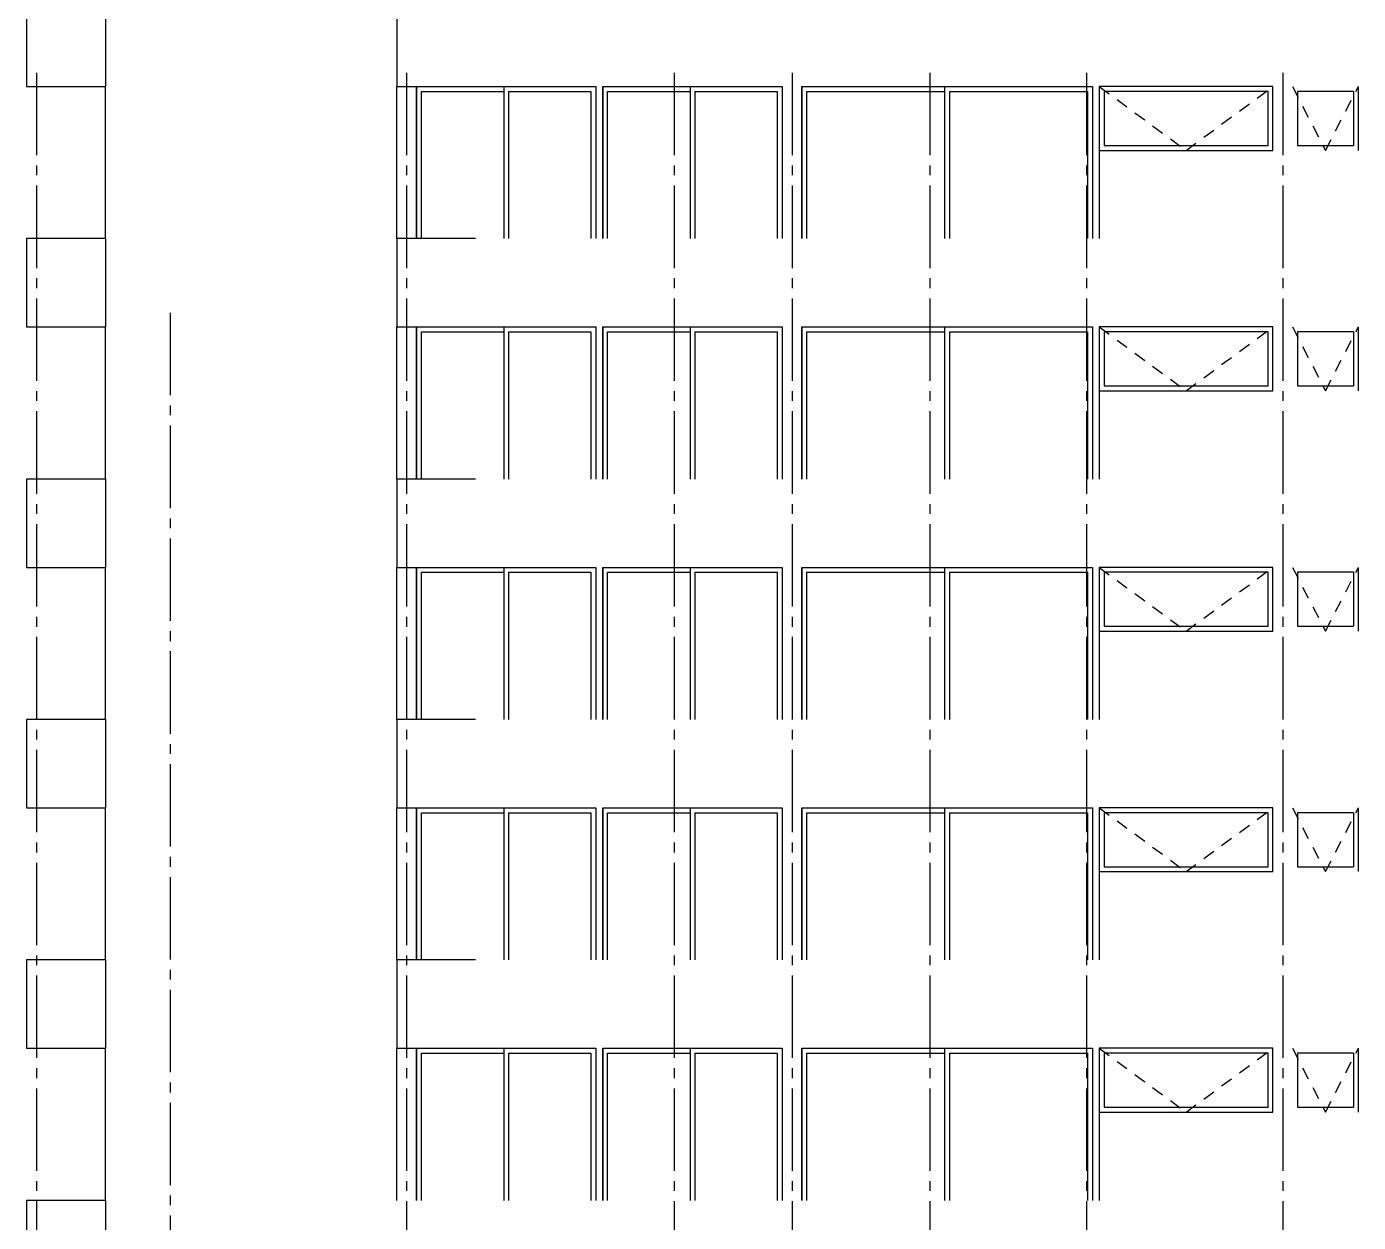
# Model space of a CAD drawing. Header units: millimetres. Extents: x 1217 to 2428, y 234 to 644.
# Drawn here: x 2055.55 to 2069.12, y 382.83 to 395.01 of the extents above; entities that cross this region are included whole.
import ezdxf

# ---------------------------------------------------------------- set-up
doc = ezdxf.new("R2010")
doc.units = ezdxf.units.MM
doc.linetypes.add('ACAD_ISO04W100', pattern=[30, 24, -3, 0, -3])
doc.linetypes.add('HIDDEN2', pattern=[0.1875, 0.125, -0.0625])
for name, color, linetype in [('0.1', 251, 'Continuous'), ('0.2', 2, 'Continuous'), ('EJES', 8, 'Continuous')]:
    doc.layers.add(name, color=color, linetype=linetype)

msp = doc.modelspace()

# ---------------------------------------------------------------- linework, layer by layer
at = {"layer": '0.1', "ltscale": 3}
for p, q in [((2069.066, 394.351, 0), (2068.495, 394.351, 0)), ((2068.495, 394.351, 0), (2068.495, 393.801, 0)), ((2069.066, 394.351, 0), (2069.066, 393.801, 0)), ((2068.495, 393.801, 0), (2069.066, 393.801, 0)), ((2069.066, 391.901, 0), (2068.495, 391.901, 0)), ((2068.495, 391.901, 0), (2068.495, 391.351, 0)), ((2069.066, 391.901, 0), (2069.066, 391.351, 0)), ((2068.495, 391.351, 0), (2069.066, 391.351, 0)), ((2069.066, 389.451, 0), (2068.495, 389.451, 0)), ((2068.495, 389.451, 0), (2068.495, 388.901, 0)), ((2069.066, 389.451, 0), (2069.066, 388.901, 0)), ((2068.495, 388.901, 0), (2069.066, 388.901, 0)), ((2069.066, 387.001, 0), (2068.495, 387.001, 0)), ((2068.495, 387.001, 0), (2068.495, 386.451, 0)), ((2069.066, 387.001, 0), (2069.066, 386.451, 0)), ((2068.495, 386.451, 0), (2069.066, 386.451, 0)), ((2069.066, 384.551, 0), (2068.495, 384.551, 0)), ((2068.495, 384.551, 0), (2068.495, 384.001, 0)), ((2069.066, 384.551, 0), (2069.066, 384.001, 0)), ((2068.495, 384.001, 0), (2069.066, 384.001, 0))]:
    msp.add_line(p, q, dxfattribs=at)
at = {"layer": '0.1', "ltscale": 3, "elevation": 0}
for points in [[(2056.348, 395.301), (2055.546, 395.301), (2055.546, 394.401), (2056.348, 394.401)], [(2056.348, 395.301), (2056.348, 394.401)], [(2056.348, 392.851), (2056.348, 394.401)], [(2059.518, 392.851), (2059.518, 394.401), (2061.346, 394.401), (2061.346, 392.851)], [(2059.568, 392.851), (2059.568, 394.351), (2060.407, 394.351)], [(2060.407, 394.401), (2060.407, 392.851)], [(2060.457, 394.351), (2061.296, 394.351), (2061.296, 392.851)], [(2060.457, 394.351), (2060.457, 392.851)], [(2061.416, 392.851), (2061.416, 394.401), (2063.245, 394.401), (2063.245, 392.851)], [(2061.466, 392.851), (2061.466, 394.351), (2062.306, 394.351)], [(2062.306, 394.401), (2062.306, 392.851)], [(2062.356, 394.351), (2063.195, 394.351), (2063.195, 392.851)], [(2062.356, 394.351), (2062.356, 392.851)], [(2063.445, 392.851), (2063.445, 394.401), (2066.405, 394.401), (2066.405, 392.851)], [(2063.495, 392.851), (2063.495, 394.351), (2064.9, 394.351)], [(2064.9, 394.401), (2064.9, 392.851)], [(2064.95, 394.351), (2066.355, 394.351), (2066.355, 392.851)], [(2064.95, 394.351), (2064.95, 392.851)], [(2069.116, 393.751), (2069.116, 394.401)], [(2056.348, 392.851), (2055.546, 392.851), (2055.546, 391.951), (2056.348, 391.951)], [(2056.348, 392.851), (2056.348, 391.951)], [(2056.348, 390.401), (2056.348, 391.951)], [(2059.518, 390.401), (2059.518, 391.951), (2061.346, 391.951), (2061.346, 390.401)], [(2060.407, 391.951), (2060.407, 390.401)], [(2061.416, 390.401), (2061.416, 391.951), (2063.245, 391.951), (2063.245, 390.401)], [(2062.306, 391.951), (2062.306, 390.401)], [(2063.445, 390.401), (2063.445, 391.951), (2066.405, 391.951), (2066.405, 390.401)], [(2064.9, 391.951), (2064.9, 390.401)], [(2069.116, 391.301), (2069.116, 391.951)], [(2059.568, 390.401), (2059.568, 391.901), (2060.407, 391.901)], [(2060.457, 391.901), (2061.296, 391.901), (2061.296, 390.401)], [(2060.457, 391.901), (2060.457, 390.401)], [(2061.466, 390.401), (2061.466, 391.901), (2062.306, 391.901)], [(2062.356, 391.901), (2063.195, 391.901), (2063.195, 390.401)], [(2062.356, 391.901), (2062.356, 390.401)], [(2063.495, 390.401), (2063.495, 391.901), (2064.9, 391.901)], [(2064.95, 391.901), (2066.355, 391.901), (2066.355, 390.401)], [(2064.95, 391.901), (2064.95, 390.401)], [(2056.348, 390.401), (2055.546, 390.401), (2055.546, 389.501), (2056.348, 389.501)], [(2056.348, 390.401), (2056.348, 389.501)], [(2056.348, 387.951), (2056.348, 389.501)], [(2059.518, 387.951), (2059.518, 389.501), (2061.346, 389.501), (2061.346, 387.951)], [(2060.407, 389.501), (2060.407, 387.951)], [(2061.416, 387.951), (2061.416, 389.501), (2063.245, 389.501), (2063.245, 387.951)], [(2062.306, 389.501), (2062.306, 387.951)], [(2063.445, 387.951), (2063.445, 389.501), (2066.405, 389.501), (2066.405, 387.951)], [(2064.9, 389.501), (2064.9, 387.951)], [(2069.116, 388.851), (2069.116, 389.501)], [(2059.568, 387.951), (2059.568, 389.451), (2060.407, 389.451)], [(2060.457, 389.451), (2061.296, 389.451), (2061.296, 387.951)], [(2060.457, 389.451), (2060.457, 387.951)], [(2061.466, 387.951), (2061.466, 389.451), (2062.306, 389.451)], [(2062.356, 389.451), (2063.195, 389.451), (2063.195, 387.951)], [(2062.356, 389.451), (2062.356, 387.951)], [(2063.495, 387.951), (2063.495, 389.451), (2064.9, 389.451)], [(2064.95, 389.451), (2066.355, 389.451), (2066.355, 387.951)], [(2064.95, 389.451), (2064.95, 387.951)], [(2056.348, 387.951), (2055.546, 387.951), (2055.546, 387.051), (2056.348, 387.051)], [(2056.348, 387.951), (2056.348, 387.051)], [(2056.348, 385.501), (2056.348, 387.051)], [(2059.518, 385.501), (2059.518, 387.051), (2061.346, 387.051), (2061.346, 385.501)], [(2060.407, 387.051), (2060.407, 385.501)], [(2061.416, 385.501), (2061.416, 387.051), (2063.245, 387.051), (2063.245, 385.501)], [(2062.306, 387.051), (2062.306, 385.501)], [(2063.445, 385.501), (2063.445, 387.051), (2066.405, 387.051), (2066.405, 385.501)], [(2064.9, 387.051), (2064.9, 385.501)], [(2069.116, 386.401), (2069.116, 387.051)], [(2059.568, 385.501), (2059.568, 387.001), (2060.407, 387.001)], [(2060.457, 387.001), (2061.296, 387.001), (2061.296, 385.501)], [(2060.457, 387.001), (2060.457, 385.501)], [(2061.466, 385.501), (2061.466, 387.001), (2062.306, 387.001)], [(2062.356, 387.001), (2063.195, 387.001), (2063.195, 385.501)], [(2062.356, 387.001), (2062.356, 385.501)], [(2063.495, 385.501), (2063.495, 387.001), (2064.9, 387.001)], [(2064.95, 387.001), (2066.355, 387.001), (2066.355, 385.501)], [(2064.95, 387.001), (2064.95, 385.501)], [(2056.348, 385.501), (2055.546, 385.501), (2055.546, 384.601), (2056.348, 384.601)], [(2056.348, 385.501), (2056.348, 384.601)], [(2056.348, 383.051), (2056.348, 384.601)], [(2059.518, 383.051), (2059.518, 384.601), (2061.346, 384.601), (2061.346, 383.051)], [(2060.407, 384.601), (2060.407, 383.051)], [(2061.416, 383.051), (2061.416, 384.601), (2063.245, 384.601), (2063.245, 383.051)], [(2062.306, 384.601), (2062.306, 383.051)], [(2063.445, 383.051), (2063.445, 384.601), (2066.405, 384.601), (2066.405, 383.051)], [(2064.9, 384.601), (2064.9, 383.051)], [(2069.116, 383.951), (2069.116, 384.601)], [(2059.568, 383.051), (2059.568, 384.551), (2060.407, 384.551)], [(2060.457, 384.551), (2061.296, 384.551), (2061.296, 383.051)], [(2060.457, 384.551), (2060.457, 383.051)], [(2061.466, 383.051), (2061.466, 384.551), (2062.306, 384.551)], [(2062.356, 384.551), (2063.195, 384.551), (2063.195, 383.051)], [(2062.356, 384.551), (2062.356, 383.051)], [(2063.495, 383.051), (2063.495, 384.551), (2064.9, 384.551)], [(2064.95, 384.551), (2066.355, 384.551), (2066.355, 383.051)], [(2064.95, 384.551), (2064.95, 383.051)], [(2056.348, 383.051), (2055.546, 383.051), (2055.546, 382.151), (2056.348, 382.151)], [(2056.348, 383.051), (2056.348, 382.151)]]:
    msp.add_lwpolyline(points, dxfattribs=at)
for points in [[(2066.475, 393.751), (2068.245, 393.751), (2068.245, 394.401), (2066.475, 394.401)], [(2066.525, 393.801), (2068.195, 393.801), (2068.195, 394.351), (2066.525, 394.351)], [(2066.475, 391.301), (2068.245, 391.301), (2068.245, 391.951), (2066.475, 391.951)], [(2066.525, 391.351), (2068.195, 391.351), (2068.195, 391.901), (2066.525, 391.901)], [(2066.475, 388.851), (2068.245, 388.851), (2068.245, 389.501), (2066.475, 389.501)], [(2066.525, 388.901), (2068.195, 388.901), (2068.195, 389.451), (2066.525, 389.451)], [(2066.475, 386.401), (2068.245, 386.401), (2068.245, 387.051), (2066.475, 387.051)], [(2066.525, 386.451), (2068.195, 386.451), (2068.195, 387.001), (2066.525, 387.001)], [(2066.475, 383.951), (2068.245, 383.951), (2068.245, 384.601), (2066.475, 384.601)], [(2066.525, 384.001), (2068.195, 384.001), (2068.195, 384.551), (2066.525, 384.551)]]:
    msp.add_lwpolyline(points, close=True, dxfattribs=at)
at = {"layer": '0.1', "linetype": 'HIDDEN2', "elevation": 0}
for points in [[(2066.475, 394.401), (2067.36, 393.751), (2068.245, 394.401)], [(2068.445, 394.401), (2068.78, 393.751), (2069.116, 394.401)], [(2066.475, 391.951), (2067.36, 391.301), (2068.245, 391.951)], [(2068.445, 391.951), (2068.78, 391.301), (2069.116, 391.951)], [(2066.475, 389.501), (2067.36, 388.851), (2068.245, 389.501)], [(2068.445, 389.501), (2068.78, 388.851), (2069.116, 389.501)], [(2066.475, 387.051), (2067.36, 386.401), (2068.245, 387.051)], [(2068.445, 387.051), (2068.78, 386.401), (2069.116, 387.051)], [(2066.475, 384.601), (2067.36, 383.951), (2068.245, 384.601)], [(2068.445, 384.601), (2068.78, 383.951), (2069.116, 384.601)]]:
    msp.add_lwpolyline(points, dxfattribs=at)
at = {"layer": '0.2', "ltscale": 3, "elevation": 0}
for points in [[(2060.118, 395.301), (2059.318, 395.301), (2059.318, 394.401), (2060.118, 394.401)], [(2059.318, 392.851), (2059.318, 394.401)], [(2059.518, 394.401), (2059.518, 392.851)], [(2061.346, 394.401), (2061.346, 392.851)], [(2061.416, 394.401), (2061.416, 392.851)], [(2063.245, 394.401), (2063.245, 392.851)], [(2063.445, 394.401), (2063.445, 392.851)], [(2066.405, 394.401), (2066.405, 392.851)], [(2066.475, 394.401), (2066.475, 392.851)], [(2060.118, 392.851), (2059.318, 392.851), (2059.318, 391.951), (2060.118, 391.951)], [(2059.318, 390.401), (2059.318, 391.951)], [(2059.518, 391.951), (2059.518, 390.401)], [(2061.346, 391.951), (2061.346, 390.401)], [(2061.416, 391.951), (2061.416, 390.401)], [(2063.245, 391.951), (2063.245, 390.401)], [(2063.445, 391.951), (2063.445, 390.401)], [(2066.405, 391.951), (2066.405, 390.401)], [(2066.475, 391.951), (2066.475, 390.401)], [(2060.118, 390.401), (2059.318, 390.401), (2059.318, 389.501), (2060.118, 389.501)], [(2059.318, 387.951), (2059.318, 389.501)], [(2059.518, 389.501), (2059.518, 387.951)], [(2061.346, 389.501), (2061.346, 387.951)], [(2061.416, 389.501), (2061.416, 387.951)], [(2063.245, 389.501), (2063.245, 387.951)], [(2063.445, 389.501), (2063.445, 387.951)], [(2066.405, 389.501), (2066.405, 387.951)], [(2066.475, 389.501), (2066.475, 387.951)], [(2060.118, 387.951), (2059.318, 387.951), (2059.318, 387.051), (2060.118, 387.051)], [(2059.318, 385.501), (2059.318, 387.051)], [(2059.518, 387.051), (2059.518, 385.501)], [(2061.346, 387.051), (2061.346, 385.501)], [(2061.416, 387.051), (2061.416, 385.501)], [(2063.245, 387.051), (2063.245, 385.501)], [(2063.445, 387.051), (2063.445, 385.501)], [(2066.405, 387.051), (2066.405, 385.501)], [(2066.475, 387.051), (2066.475, 385.501)], [(2060.118, 385.501), (2059.318, 385.501), (2059.318, 384.601), (2060.118, 384.601)], [(2059.318, 383.051), (2059.318, 384.601)], [(2059.518, 384.601), (2059.518, 383.051)], [(2061.346, 384.601), (2061.346, 383.051)], [(2061.416, 384.601), (2061.416, 383.051)], [(2063.245, 384.601), (2063.245, 383.051)], [(2063.445, 384.601), (2063.445, 383.051)], [(2066.405, 384.601), (2066.405, 383.051)], [(2066.475, 384.601), (2066.475, 383.051)]]:
    msp.add_lwpolyline(points, dxfattribs=at)
at = {"layer": 'EJES', "linetype": 'ACAD_ISO04W100', "ltscale": 0.035, "elevation": 0}
for points in [[(2055.646, 394.542), (2055.646, 373.074)], [(2059.418, 394.542), (2059.418, 373.074)], [(2062.144, 394.542), (2062.144, 373.074)], [(2062.144, 394.542), (2062.144, 373.074)], [(2063.345, 394.542), (2063.345, 373.074)], [(2063.345, 394.542), (2063.345, 373.074)], [(2064.748, 394.542), (2064.748, 373.074)], [(2064.748, 394.542), (2064.748, 373.074)], [(2066.347, 394.542), (2066.347, 373.074)], [(2066.347, 394.542), (2066.347, 373.074)], [(2068.345, 394.542), (2068.345, 373.074)], [(2068.345, 394.542), (2068.345, 373.074)], [(2057.008, 392.096), (2057.008, 373.074)]]:
    msp.add_lwpolyline(points, dxfattribs=at)

doc.saveas('drawing.dxf')
